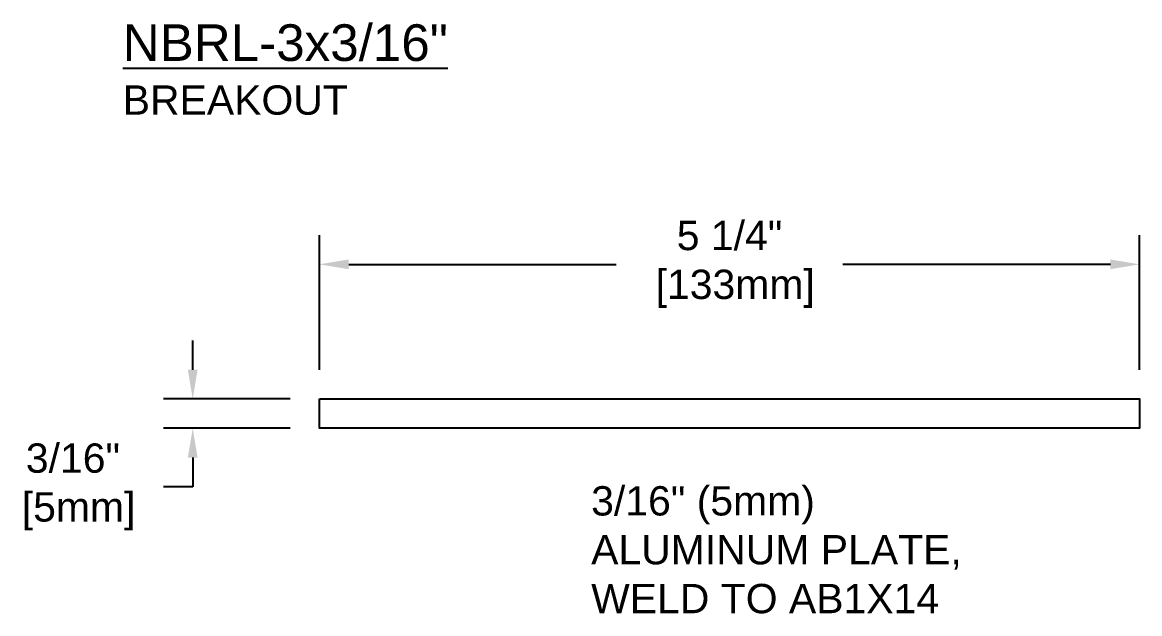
# Model space of a CAD drawing. Header units: inches. Extents: x -2.5 to 37.4, y -5.8 to 5.3.
# Drawn here: x 30.21 to 37.36, y 0.08 to 3.86 of the extents above; entities that cross this region are included whole.
import ezdxf

# ---------------------------------------------------------------- set-up
doc = ezdxf.new("R2010")
doc.units = ezdxf.units.IN
doc.header["$MEASUREMENT"] = 0
for name, color, linetype in [('Dimensions', 3, 'Continuous'), ('Metals', 7, 'Continuous'), ('Text', 2, 'Continuous')]:
    doc.layers.add(name, color=color, linetype=linetype)
doc.styles.add('ARIAL', font='arial.ttf')
doc.dimstyles.new('Arial', dxfattribs={"dimtxt": 0.1875, "dimasz": 0.1875, "dimexe": 0.1875, "dimexo": 0.1875, "dimgap": 0.1875, "dimtad": 0, "dimtih": 1, "dimtoh": 1, "dimdec": 4, "dimzin": 0, "dimdsep": 46, "dimlunit": 4, "dimtxsty": 'ARIAL', "dimcen": 0.1875, "dimadec": 0, "dimazin": 0, "dimtfac": 1, "dimtdec": 4, "dimtofl": 0, "dimtmove": 0, "dimatfit": 3, "dimfxl": 0, "dimfrac": 2, "dimtolj": 1, "dimtzin": 0, "dimarcsym": 0})

# ---------------------------------------------------------------- blocks, each defined once
blk = doc.blocks.new('*D21')
at = {"layer": 'Defpoints', "color": 0}
for p in [(37.3601, 2.3119), (32.1101, 1.4506), (37.3601, 1.4506)]:
    blk.add_point(p, dxfattribs=at)
at = {"layer": 'Dimensions', "color": 0, "lineweight": -2}
for p, q in [((32.1101, 1.6381), (32.1101, 2.4994)), ((37.3601, 1.6381), (37.3601, 2.4994)), ((32.2976, 2.3119), (34.0102, 2.3119)), ((37.1726, 2.3119), (35.4599, 2.3119))]:
    blk.add_line(p, q, dxfattribs=at)
at = {"layer": 'Dimensions', "color": 0}
for points in [[(32.2976, 2.3432), (32.2976, 2.2807), (32.1101, 2.3119)], [(37.1726, 2.3432), (37.1726, 2.2807), (37.3601, 2.3119)]]:
    blk.add_solid(points, dxfattribs=at)
at = {"layer": 'Dimensions', "color": 0, "insert": (34.7351, 2.3119), "char_height": 0.1875, "attachment_point": 5, "style": 'ARIAL'}
blk.add_mtext('\\A1;5 1/4"\\P [133mm]', dxfattribs=at)
blk = doc.blocks.new('*D22')
at = {"layer": 'Defpoints', "color": 0}
for p in [(32.1101, 1.4506), (31.2992, 1.2631), (32.1101, 1.2631)]:
    blk.add_point(p, dxfattribs=at)
at = {"layer": 'Dimensions', "color": 0, "lineweight": -2}
for p, q in [((31.2992, 1.6381), (31.2992, 1.8256)), ((31.9226, 1.4506), (31.1117, 1.4506)), ((31.9226, 1.2631), (31.1117, 1.2631)), ((31.2992, 1.0756), (31.2992, 0.8881)), ((31.2992, 0.8881), (31.1117, 0.8881))]:
    blk.add_line(p, q, dxfattribs=at)
at = {"layer": 'Dimensions', "color": 0}
for points in [[(31.2679, 1.6381), (31.3304, 1.6381), (31.2992, 1.4506)], [(31.2679, 1.0756), (31.3304, 1.0756), (31.2992, 1.2631)]]:
    blk.add_solid(points, dxfattribs=at)
at = {"layer": 'Dimensions', "color": 0, "insert": (30.5325, 0.8881), "char_height": 0.1875, "attachment_point": 5, "style": 'ARIAL'}
blk.add_mtext('\\A1;3/16"\\P [5mm]', dxfattribs=at)

msp = doc.modelspace()

# ---------------------------------------------------------------- linework, layer by layer
at = {"layer": 'Metals'}
msp.add_lwpolyline([(32.11008, 1.45055), (37.36008, 1.45055), (37.36008, 1.26305), (32.11008, 1.26305)], close=True, dxfattribs=at)

# ---------------------------------------------------------------- texts
at = {"layer": 'Text', "insert": (30.85121, 3.84726), "char_height": 0.1875, "width": 7.5157046, "attachment_point": 1, "style": 'ARIAL'}
msp.add_mtext('{\\H1.25x;\\LNBRL-3x3/16"\\P}BREAKOUT', dxfattribs=at)
at = {"layer": 'Text', "insert": (33.84946, 0.48513), "char_height": 0.1875, "attachment_point": 4, "style": 'ARIAL'}
msp.add_mtext('3/16" (5mm)\\PALUMINUM PLATE,\\PWELD TO AB1X14', dxfattribs=at)

# ---------------------------------------------------------------- dimensions: what is measured, and where the dimension line sits
at = {"layer": 'Dimensions'}
dim = msp.add_linear_dim(base=(37.36008, 2.31194), p1=(32.11008, 1.45055), p2=(37.36008, 1.45055), dimstyle='Arial', override={"dimpost": '\\X'}, dxfattribs=at)
dim.commit()
dim.dimension.update_dxf_attribs({"geometry": '*D21', "text_midpoint": (34.73508, 2.31194), "dimtype": 160})
dim = msp.add_linear_dim(base=(31.29916, 1.26305), p1=(32.11008, 1.45055), p2=(32.11008, 1.26305), angle=90, dimstyle='Arial', override={"dimpost": '\\X'}, dxfattribs=at)
dim.commit()
dim.dimension.update_dxf_attribs({"geometry": '*D22', "text_midpoint": (30.53247, 0.88805), "dimtype": 160})

doc.saveas('drawing.dxf')
